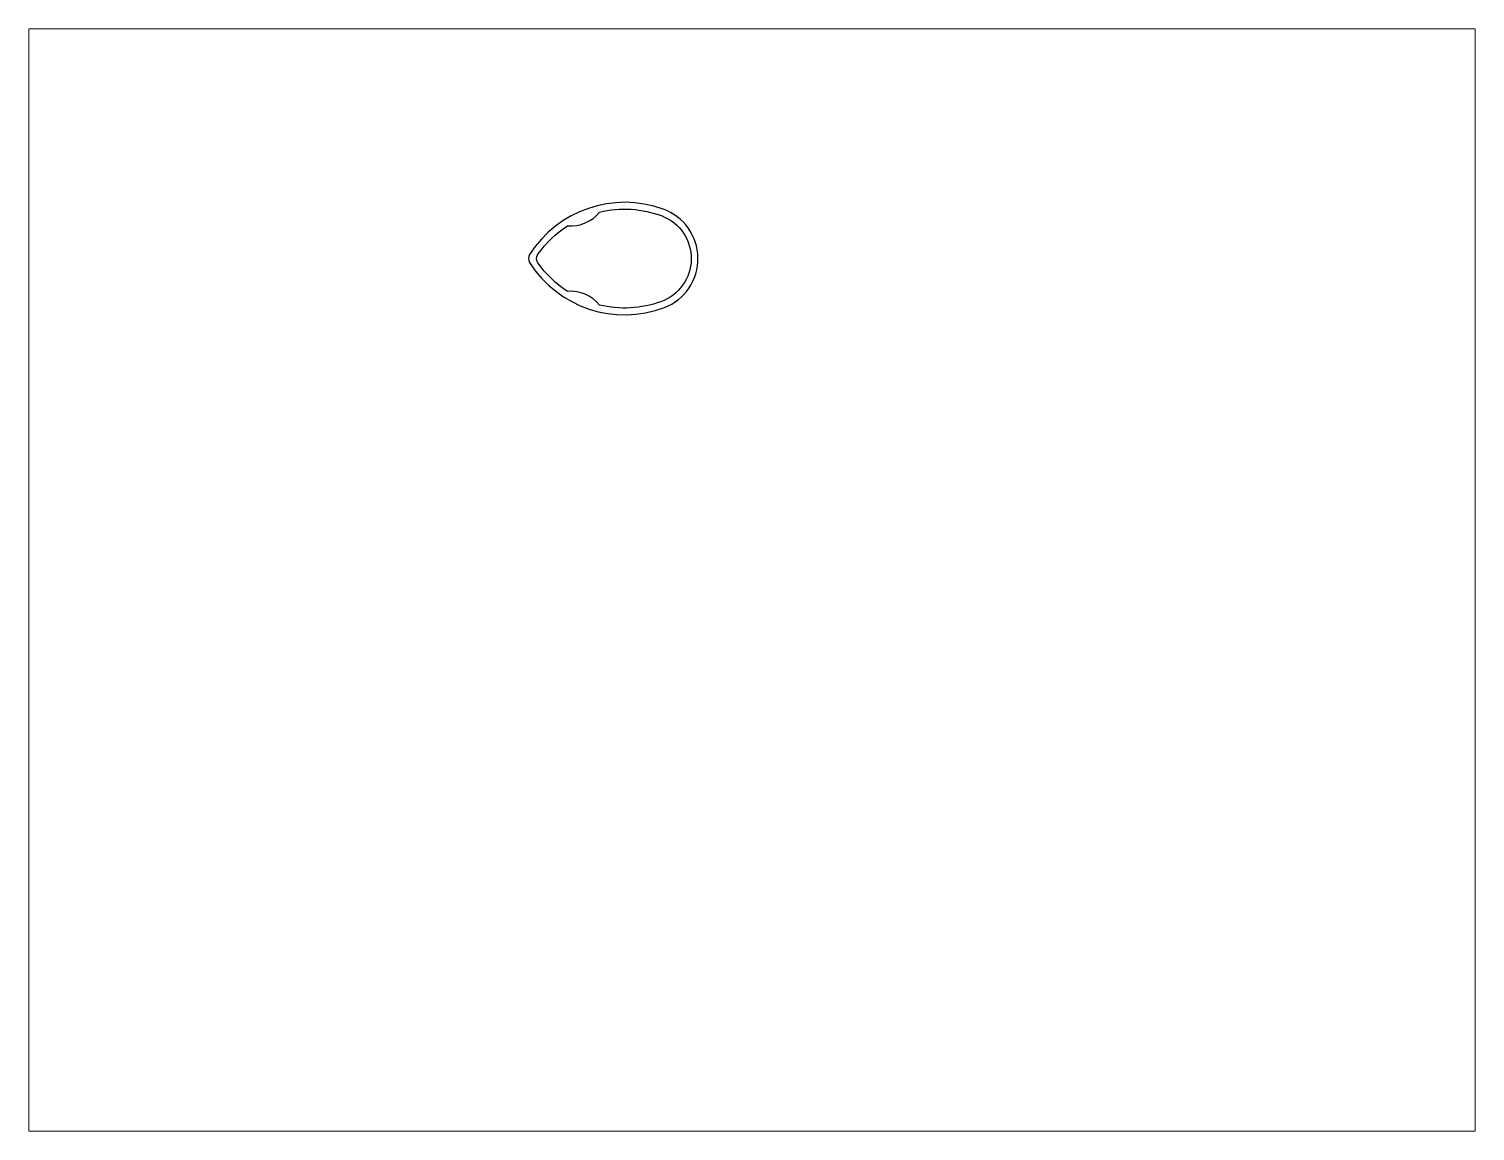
# Paper-space layout 'Layout1' of a CAD drawing. Extents: x 27 to 240, y 20 to 183.
# The model-space entities are those that its viewports show. They can reach past a viewport. Long polylines and large blocks are cut down to what shows.
import ezdxf

# ---------------------------------------------------------------- set-up
doc = ezdxf.new("R2010")
doc.units = 0
doc.header["$LTSCALE"] = 15
doc.layers.get('0').update_dxf_attribs({"linetype": 'CONTINUOUS'})

msp = doc.modelspace()

# ---------------------------------------------------------------- linework, layer by layer
at = {"color": 0, "linetype": 'CONTINUOUS', "ltscale": 0.05}
for points in [[(131.2, 214.94, 0.355913), (167.17, 202.96, 0.695385), (166.79, 229.2, 0.352123), (131.2, 217.08, 0.290455)], [(141.33, 207.26, -0.098258), (133.41, 214.87, -0.31459), (133.41, 217.16, -0.098258), (141.33, 224.76, 0.245713), (149.85, 228.41, -0.151468), (166.52, 227.38, -0.695385), (166.18, 204.51, -0.148152), (149.85, 203.61, 0.245713)]]:
    msp.add_lwpolyline(points, format="xyb", close=True, dxfattribs=at)

psp = doc.layouts.get("Layout1")

# ---------------------------------------------------------------- viewports
at = {"layer": '0', "color": 0, "linetype": 'BYBLOCK', "ltscale": 0.05}
psp.add_viewport(center=(133.35, 101.6), size=(213.36, 162.56), view_center_point=(190.51, 130.3), view_height=293.8955, dxfattribs=at)

doc.saveas('drawing.dxf')
